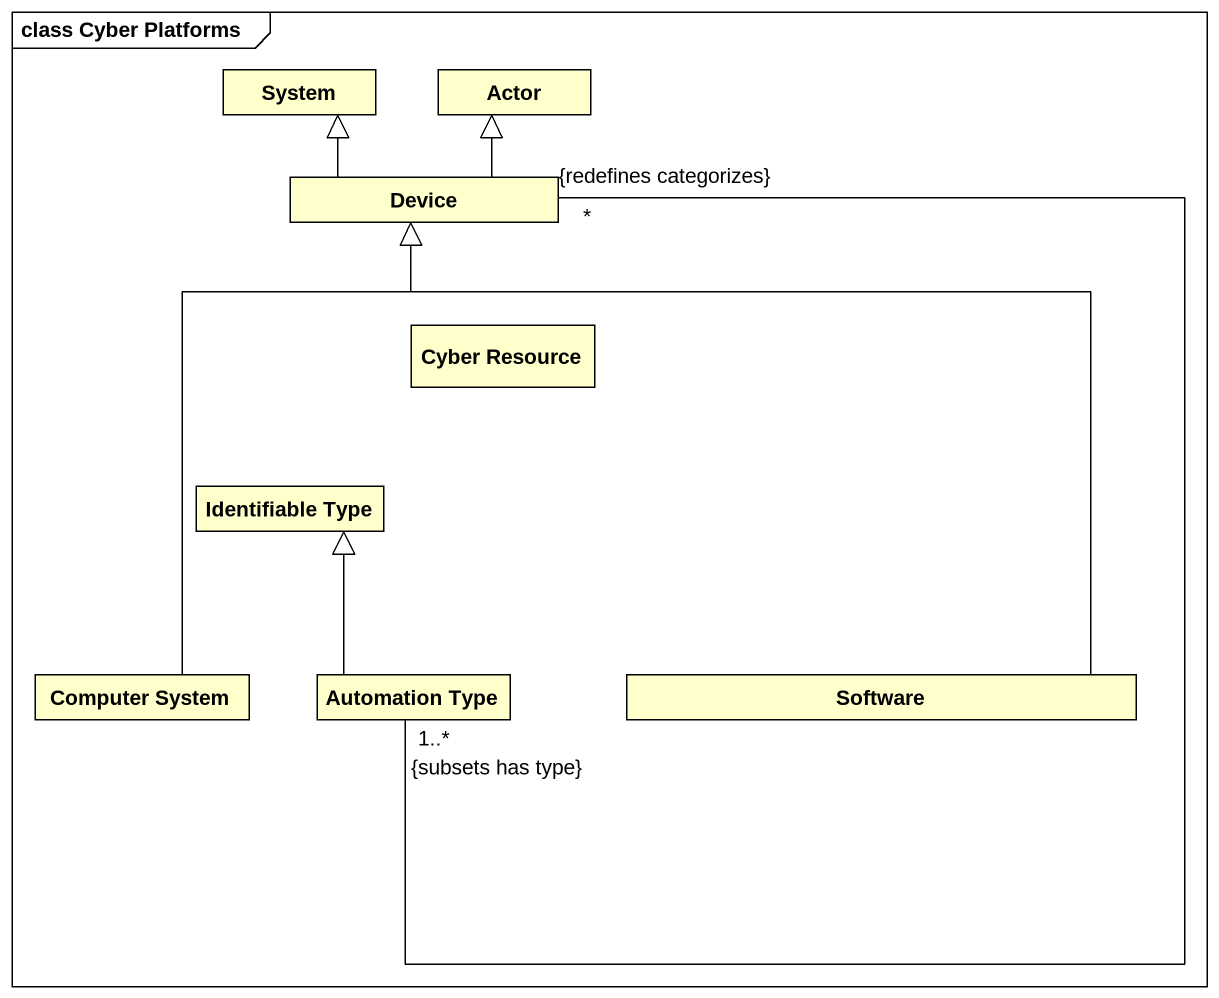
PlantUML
@startuml
mainframe class Cyber Platforms
hide circle
hide empty members
class System
class "Actor" as Actor_
class Device
class "Cyber Resource" as Cyber_Resource
class "Identifiable Type" as Identifiable_Type
class "Computer System" as Computer_System
class "Automation Type" as Automation_Type
class Software
Device -up-|> System
Device -up-|> Actor_
Computer_System -up-|> Device
Automation_Type "1..*\n{subsets has type}" -up- "*\n{redefines categorizes}" Device
Automation_Type -up-|> Identifiable_Type
Software -up-|> Device
@enduml
